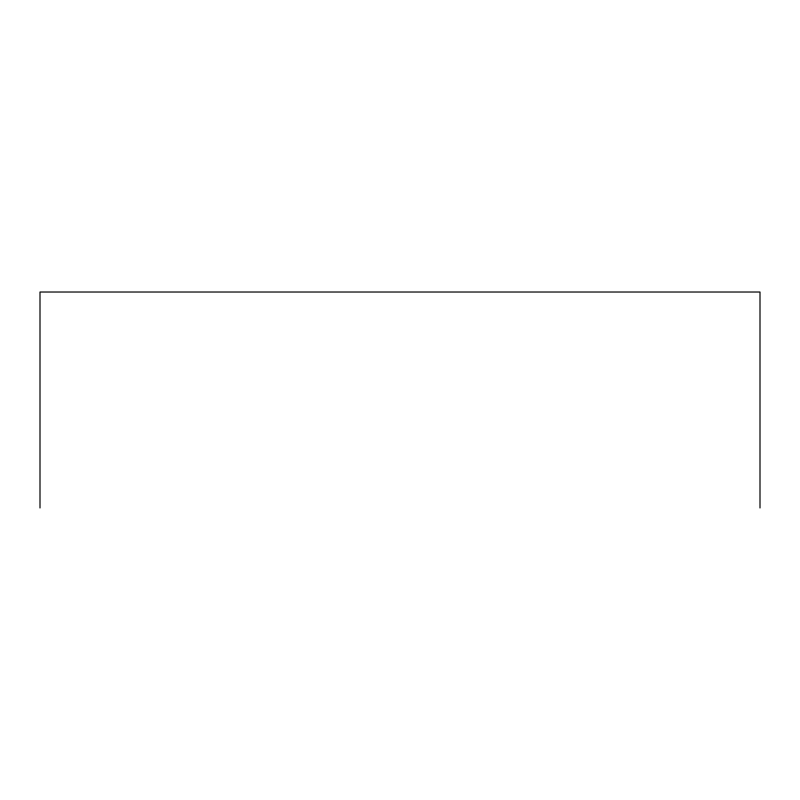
<?xml version="1.0" encoding="UTF-8"?>
<svg xmlns="http://www.w3.org/2000/svg" width="800" height="800" viewBox="0 0 800 800"><rect width="100%" height="100%" fill="white"/><g stroke="black" fill="none" stroke-linecap="round" stroke-linejoin="round"><path stroke-width="1.2" d="M760 507.98L760 292.02L40 292.02L40 507.98"/></g></svg>
